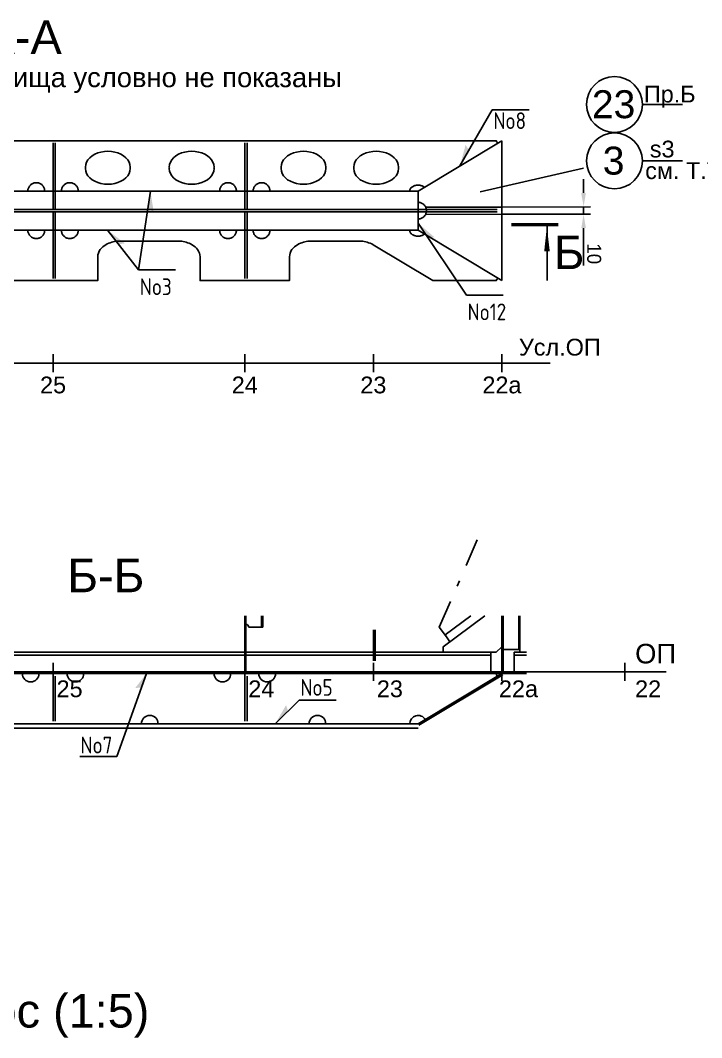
# Model space of a CAD drawing. Header units: millimetres. Extents: x -251843 to -243433, y -86292 to -80352.
# Drawn here: x -250426 to -249207, y -83342 to -81522 of the extents above; entities that cross this region are included whole.
import ezdxf
from ezdxf.enums import TextEntityAlignment as Align
from ezdxf.lldxf.tags import DXFTag

# ---------------------------------------------------------------- set-up
doc = ezdxf.new("R2010")
doc.units = ezdxf.units.MM
for name, color, linetype in [('Format', 7, 'Continuous'), ('pen_025', 1, 'Continuous'), ('pen_035', 1, 'Continuous'), ('pen_070', 1, 'Continuous')]:
    doc.layers.add(name, color=color, linetype=linetype)
doc.styles.add('2_5', font='txt.shx', dxfattribs={"height": 2.5})
doc.styles.add('style5', font='arial.ttf', dxfattribs={"height": 3})
tags = doc.linetypes.add('DASH1', pattern=[75, 50, -25]).pattern_tags.tags
tags[6:7] = [DXFTag(74, 4), DXFTag(75, 0), DXFTag(340, '0'), DXFTag(46, 1.0), DXFTag(50, 0.0), DXFTag(44, 0.0), DXFTag(45, 0.0)]
tags[4:5] = [DXFTag(74, 4), DXFTag(75, 0), DXFTag(340, '0'), DXFTag(46, 1.0), DXFTag(50, 0.0), DXFTag(44, 0.0), DXFTag(45, 0.0)]
tags = doc.linetypes.add('DASH2', pattern=[520, 450, -30, 10, -30]).pattern_tags.tags
tags[10:11] = [DXFTag(74, 4), DXFTag(75, 0), DXFTag(340, '0'), DXFTag(46, 1.0), DXFTag(50, 0.0), DXFTag(44, 0.0), DXFTag(45, 0.0)]
tags[8:9] = [DXFTag(74, 4), DXFTag(75, 0), DXFTag(340, '0'), DXFTag(46, 1.0), DXFTag(50, 0.0), DXFTag(44, 0.0), DXFTag(45, 0.0)]
tags[6:7] = [DXFTag(74, 4), DXFTag(75, 0), DXFTag(340, '0'), DXFTag(46, 1.0), DXFTag(50, 0.0), DXFTag(44, 0.0), DXFTag(45, 0.0)]
tags[4:5] = [DXFTag(74, 4), DXFTag(75, 0), DXFTag(340, '0'), DXFTag(46, 1.0), DXFTag(50, 0.0), DXFTag(44, 0.0), DXFTag(45, 0.0)]
tags = doc.linetypes.add('DASH5', pattern=[90, 40, -20, 10, -20]).pattern_tags.tags
tags[10:11] = [DXFTag(74, 4), DXFTag(75, 0), DXFTag(340, '0'), DXFTag(46, 1.0), DXFTag(50, 0.0), DXFTag(44, 0.0), DXFTag(45, 0.0)]
tags[8:9] = [DXFTag(74, 4), DXFTag(75, 0), DXFTag(340, '0'), DXFTag(46, 1.0), DXFTag(50, 0.0), DXFTag(44, 0.0), DXFTag(45, 0.0)]
tags[6:7] = [DXFTag(74, 4), DXFTag(75, 0), DXFTag(340, '0'), DXFTag(46, 1.0), DXFTag(50, 0.0), DXFTag(44, 0.0), DXFTag(45, 0.0)]
tags[4:5] = [DXFTag(74, 4), DXFTag(75, 0), DXFTag(340, '0'), DXFTag(46, 1.0), DXFTag(50, 0.0), DXFTag(44, 0.0), DXFTag(45, 0.0)]
doc.dimstyles.new('ISO-10', dxfattribs={"dimscale": 10, "dimtxt": 2.5, "dimasz": 2.5, "dimexe": 1.25, "dimexo": 0, "dimtad": 1, "dimdec": 0, "dimtxsty": 'Standard', "dimcen": 2.5, "dimclrd": 7, "dimclre": 7, "dimclrt": 4, "dimadec": 0, "dimazin": 0, "dimtfac": 1, "dimtdec": 0, "dimtmove": 0, "dimatfit": 3, "dimfxl": 1, "dimarcsym": 0})

# ---------------------------------------------------------------- blocks, each defined once
blk = doc.blocks.new('*D118')
at = {"color": 7, "lineweight": -2}
for p, q in [((-249418.4, -81830.9), (-249418.5, -81805.9)), ((-249563.9, -81856), (-249405.9, -81855.9)), ((-249563.8, -81869), (-249405.9, -81868.8)), ((-249418.4, -81855.9), (-249418.4, -81868.8)), ((-249418.4, -81893.8), (-249418.3, -81960.5))]:
    blk.add_line(p, q, dxfattribs=at)
at = {"color": 7}
for points in [[(-249414.3, -81830.9), (-249422.6, -81830.9), (-249418.4, -81855.9)], [(-249414.2, -81893.8), (-249422.5, -81893.8), (-249418.4, -81868.8)]]:
    blk.add_solid(points, dxfattribs=at)
at = {"layer": 'Defpoints', "color": 0}
for p in [(-249563.9, -81856), (-249563.8, -81869), (-249418.4, -81855.9)]:
    blk.add_point(p, dxfattribs=at)
at = {"color": 4, "insert": (-249399.6, -81939.6), "char_height": 25, "attachment_point": 5, "rotation": 270.052}
blk.add_mtext('10', dxfattribs=at)

msp = doc.modelspace()

# ---------------------------------------------------------------- linework, layer by layer
at = {"color": 2}
for p, q in [((-249313.2, -81672.5), (-249241.2, -81672.5)), ((-249313.2, -81773.5), (-249241.2, -81773.5))]:
    msp.add_line(p, q, dxfattribs=at)
at = {"color": 0}
for p, q in [((-249714.5, -81827.5), (-249564.5, -81737.5)), ((-249418.5, -81786.7), (-249603.2, -81828.6)), ((-249700, -81856.1), (-249563.9, -81856)), ((-249700, -81869.2), (-249563.8, -81869))]:
    msp.add_line(p, q, dxfattribs=at)
at = {"color": 2, "const_width": 6}
msp.add_lwpolyline([(-249547.4, -81887.3), (-249463.6, -81887.3)], dxfattribs=at)
at = {"color": 2}
msp.add_lwpolyline([(-249484.1, -81891.2, 0, 10, 0), (-249483.9, -81935.5, 10, 10, 0)], format="xyseb", dxfattribs=at)
for centre in [(-249363.2, -81672.5), (-249363.2, -81773.5)]:
    msp.add_circle(centre, 50, dxfattribs=at)
at = {"layer": 'Format', "color": 0, "linetype": 'Continuous', "ltscale": 5}
for p, q in [((-249581.9, -81682.4), (-249639.5, -81782.5)), ((-250214.5, -81968.6), (-250193.3, -81827.5)), ((-249628.1, -82013.7), (-249714.5, -81884.6)), ((-250214.5, -81968.6), (-250269.9, -81897.5)), ((-250253.6, -82838.9), (-250200.2, -82690.5)), ((-249927.3, -82738.1), (-249970.1, -82780.5))]:
    msp.add_line(p, q, dxfattribs=at)
at = {"layer": 'Format', "color": 0, "linetype": 'Continuous'}
for p, q in [((-249515.9, -81682.4), (-249581.9, -81682.4)), ((-250148.5, -81968.6), (-250214.5, -81968.6)), ((-249562.1, -82013.7), (-249628.1, -82013.7)), ((-249861.3, -82738.1), (-249927.3, -82738.1)), ((-250253.6, -82838.9), (-250319.6, -82838.9))]:
    msp.add_line(p, q, dxfattribs=at)
at = {"layer": 'Format', "color": 0, "linetype": 'ByBlock'}
for points in [[(-249623.2, -81754.5), (-249629.6, -81745.1), (-249639.5, -81782.5)], [(-250197.7, -81857.3), (-250187.3, -81865.7), (-250193.3, -81827.5)], [(-249696.5, -81911.6), (-249685.3, -81910), (-249714.5, -81884.6)], [(-250250.1, -81923.2), (-250239, -81920.8), (-250269.9, -81897.5)], [(-250220.3, -82716.2), (-250209.3, -82715.9), (-250200.2, -82690.5)], [(-249946.9, -82757.8), (-249950.6, -82747), (-249970.1, -82780.5)]]:
    msp.add_solid(points, dxfattribs=at)
at = {"layer": 'pen_025', "color": 0, "linetype": 'Continuous'}
for p, q in [((-250367.5, -82151.3), (-250367.5, -82119.3)), ((-250024.5, -82151.3), (-250024.5, -82119.3)), ((-249794.5, -82151.3), (-249794.5, -82119.3)), ((-249564.5, -82151.3), (-249564.5, -82119.3)), ((-249628.6, -82497.4), (-249608.6, -82451.6)), ((-249644.6, -82534.1), (-249640.6, -82524.9)), ((-250367.5, -82703.5), (-250367.5, -82671.5)), ((-250024.5, -82703.5), (-250024.5, -82671.5)), ((-249794.5, -82703.5), (-249794.5, -82671.5)), ((-249564.5, -82703.5), (-249564.5, -82671.5)), ((-249344.5, -82703.5), (-249344.5, -82671.5))]:
    msp.add_line(p, q, dxfattribs=at)
at = {"layer": 'pen_025', "color": 0, "linetype": 'DASH2'}
for p, q in [((-251246.6, -82135.3), (-249478.4, -82135.3)), ((-251294.2, -82687.5), (-249270.5, -82687.5))]:
    msp.add_line(p, q, dxfattribs=at)
at = {"layer": 'pen_025', "color": 0, "linetype": 'DASH5'}
for p, q in [((-250024.5, -82687.5), (-250024.5, -82587.5)), ((-250022.5, -82687.5), (-250022.5, -82587.5)), ((-249994.5, -82587.5), (-249994.5, -82608.3)), ((-249992.5, -82587.5), (-249992.5, -82607.5)), ((-249620.1, -82587.5), (-249666.3, -82621.5)), ((-249564.5, -82687.5), (-249564.5, -82587.5)), ((-249562.5, -82687.5), (-249562.5, -82587.5)), ((-249534.5, -82587.5), (-249534.5, -82647.5)), ((-249532.5, -82587.5), (-249532.5, -82652.5)), ((-249532.5, -82587.5), (-249532.5, -82647.5)), ((-250017.5, -82607.5), (-249992.5, -82607.5)), ((-249794.5, -82667.5), (-249794.5, -82612.5)), ((-249791.5, -82667.5), (-249791.5, -82612.5)), ((-249657.4, -82633.6), (-249666.3, -82621.5)), ((-251204.5, -82652.5), (-249584.5, -82652.5)), ((-249584.5, -82687.5), (-249584.5, -82652.5)), ((-249574.5, -82652.5), (-249564.5, -82642.5)), ((-249562.5, -82647.5), (-249532.5, -82647.5)), ((-249542.5, -82687.5), (-249542.5, -82652.5)), ((-249542.5, -82652.5), (-249520.5, -82652.5)), ((-249532.5, -82652.5), (-249520.5, -82652.5)), ((-251204.5, -82657.7), (-249584.5, -82657.7)), ((-249542.5, -82657.7), (-249520.5, -82657.7)), ((-251204.5, -82687.5), (-249520.5, -82687.5)), ((-251204.5, -82690.5), (-249520.5, -82690.5))]:
    msp.add_line(p, q, dxfattribs=at)
at = {"layer": 'pen_025', "color": 0, "linetype": 'Continuous'}
msp.add_polyline3d([(-249661.9, -82627.5, 0), (-249676.7, -82607.4, 0), (-249656.7, -82561.6, 0)], dxfattribs=at)
at = {"layer": 'pen_025', "color": 0, "linetype": 'DASH5'}
msp.add_polyline3d([(-249594.8, -82587.5, 0), (-249669.5, -82642.5, 0), (-249669.5, -82652.5, 0), (-249574.5, -82652.5, 0)], dxfattribs=at)
msp.add_arc((-250022.5, -82607.5), 5, 0, 90, dxfattribs=at)
at = {"layer": 'pen_035', "color": 0, "linetype": 'Continuous'}
for p, q in [((-250367.5, -81741.1), (-250367.5, -81860.5)), ((-250363.5, -81741.1), (-250363.5, -81860.5)), ((-250024.5, -81741.1), (-250024.5, -81860.5)), ((-250020.5, -81741.1), (-250020.5, -81860.5)), ((-249564.5, -81737.5), (-249564.5, -81987.5)), ((-251135.2, -81860.5), (-249573.1, -81860.5)), ((-251135.2, -81864.5), (-249573.1, -81864.5)), ((-250367.5, -81864.5), (-250367.5, -81984)), ((-250363.5, -81864.5), (-250363.5, -81984)), ((-250024.5, -81864.5), (-250024.5, -81984)), ((-250020.5, -81864.5), (-250020.5, -81984)), ((-249714.5, -81897.5), (-249564.5, -81987.5)), ((-250144.5, -81916.8), (-250247.5, -81916.8)), ((-249820.7, -81916.8), (-249904.5, -81916.8)), ((-249714.5, -82780.5), (-249564.5, -82690.5)), ((-250367.5, -82776), (-250367.5, -82695)), ((-250363.5, -82776), (-250363.5, -82695)), ((-250024.5, -82776), (-250024.5, -82695)), ((-250020.5, -82776), (-250020.5, -82695)), ((-249712.9, -82783), (-249563, -82693)), ((-250989.5, -82780.5), (-249714.5, -82780.5)), ((-250989.5, -82788.5), (-249714.5, -82788.5))]:
    msp.add_line(p, q, dxfattribs=at)
at = {"layer": 'pen_035', "color": 0, "linetype": 'DASH1'}
for p, q in [((-250367.5, -82776), (-250367.5, -82695)), ((-250363.5, -82776), (-250363.5, -82695)), ((-250024.5, -82776), (-250024.5, -82695)), ((-250020.5, -82776), (-250020.5, -82695))]:
    msp.add_line(p, q, dxfattribs=at)
at = {"layer": 'pen_035', "color": 0, "linetype": 'Continuous'}
for points in [[(-249572.1, -81742.1, 0), (-249574.5, -81737.5, 0), (-251129.5, -81737.5, 0), (-251131.9, -81742.1, 0)], [(-250269.5, -81756.2, 0), (-250275.7, -81756.6, 0), (-250281.9, -81757.6, 0), (-250287.6, -81759.3, 0), (-250293, -81761.6, 0), (-250297.8, -81764.5, 0), (-250301.9, -81767.9, 0), (-250305.1, -81771.7, 0), (-250307.5, -81775.8, 0), (-250309, -81780.1, 0), (-250309.5, -81784.5, 0), (-250309.3, -81785.8, 0)], [(-250229.6, -81785.8, 0), (-250229.5, -81784.5, 0), (-250230, -81780.1, 0), (-250231.4, -81775.8, 0), (-250233.8, -81771.7, 0), (-250237.1, -81767.9, 0), (-250241.2, -81764.5, 0), (-250246, -81761.6, 0), (-250251.3, -81759.3, 0), (-250257.1, -81757.6, 0), (-250263.2, -81756.6, 0), (-250269.5, -81756.2, 0)], [(-250119.5, -81756.2, 0), (-250125.7, -81756.6, 0), (-250131.9, -81757.6, 0), (-250137.6, -81759.3, 0), (-250143, -81761.6, 0), (-250147.8, -81764.5, 0), (-250151.9, -81767.9, 0), (-250155.1, -81771.7, 0), (-250157.5, -81775.8, 0), (-250159, -81780.1, 0), (-250159.5, -81784.5, 0), (-250159.3, -81785.8, 0)], [(-250079.6, -81785.8, 0), (-250079.5, -81784.5, 0), (-250080, -81780.1, 0), (-250081.4, -81775.8, 0), (-250083.8, -81771.7, 0), (-250087.1, -81767.9, 0), (-250091.2, -81764.5, 0), (-250096, -81761.6, 0), (-250101.3, -81759.3, 0), (-250107.1, -81757.6, 0), (-250113.2, -81756.6, 0), (-250119.5, -81756.2, 0)], [(-249919.5, -81756.2, 0), (-249925.7, -81756.6, 0), (-249931.9, -81757.6, 0), (-249937.6, -81759.3, 0), (-249943, -81761.6, 0), (-249947.8, -81764.5, 0), (-249951.9, -81767.9, 0), (-249955.1, -81771.7, 0), (-249957.5, -81775.8, 0), (-249959, -81780.1, 0), (-249959.5, -81784.5, 0), (-249959.3, -81785.8, 0)], [(-249879.6, -81785.8, 0), (-249879.5, -81784.5, 0), (-249880, -81780.1, 0), (-249881.4, -81775.8, 0), (-249883.8, -81771.7, 0), (-249887.1, -81767.9, 0), (-249891.2, -81764.5, 0), (-249896, -81761.6, 0), (-249901.3, -81759.3, 0), (-249907.1, -81757.6, 0), (-249913.2, -81756.6, 0), (-249919.5, -81756.2, 0)], [(-249789.5, -81756.2, 0), (-249795.7, -81756.6, 0), (-249801.9, -81757.6, 0), (-249807.6, -81759.3, 0), (-249813, -81761.6, 0), (-249817.8, -81764.5, 0), (-249821.9, -81767.9, 0), (-249825.1, -81771.7, 0), (-249827.5, -81775.8, 0), (-249829, -81780.1, 0), (-249829.5, -81784.5, 0), (-249829.3, -81785.8, 0)], [(-249749.6, -81785.8, 0), (-249749.5, -81784.5, 0), (-249750, -81780.1, 0), (-249751.4, -81775.8, 0), (-249753.8, -81771.7, 0), (-249757.1, -81767.9, 0), (-249761.2, -81764.5, 0), (-249766, -81761.6, 0), (-249771.3, -81759.3, 0), (-249777.1, -81757.6, 0), (-249783.2, -81756.6, 0), (-249789.5, -81756.2, 0)], [(-250269.5, -81815.4, 0), (-250275.7, -81815.1, 0), (-250281.9, -81814, 0), (-250287.6, -81812.3, 0), (-250293, -81810, 0), (-250297.8, -81807.1, 0), (-250301.9, -81803.8, 0), (-250305.1, -81800, 0), (-250307.5, -81795.9, 0), (-250309, -81791.6, 0), (-250309.5, -81787.1, 0), (-250309.3, -81785.8, 0)], [(-250229.6, -81785.8, 0), (-250229.5, -81787.1, 0), (-250230, -81791.6, 0), (-250231.4, -81795.9, 0), (-250233.8, -81800, 0), (-250237.1, -81803.8, 0), (-250241.2, -81807.1, 0), (-250246, -81810, 0), (-250251.3, -81812.3, 0), (-250257.1, -81814, 0), (-250263.2, -81815.1, 0), (-250269.5, -81815.4, 0)], [(-250119.5, -81815.4, 0), (-250125.7, -81815.1, 0), (-250131.9, -81814, 0), (-250137.6, -81812.3, 0), (-250143, -81810, 0), (-250147.8, -81807.1, 0), (-250151.9, -81803.8, 0), (-250155.1, -81800, 0), (-250157.5, -81795.9, 0), (-250159, -81791.6, 0), (-250159.5, -81787.1, 0), (-250159.3, -81785.8, 0)], [(-250079.6, -81785.8, 0), (-250079.5, -81787.1, 0), (-250080, -81791.6, 0), (-250081.4, -81795.9, 0), (-250083.8, -81800, 0), (-250087.1, -81803.8, 0), (-250091.2, -81807.1, 0), (-250096, -81810, 0), (-250101.3, -81812.3, 0), (-250107.1, -81814, 0), (-250113.2, -81815.1, 0), (-250119.5, -81815.4, 0)], [(-249919.5, -81815.4, 0), (-249925.7, -81815.1, 0), (-249931.9, -81814, 0), (-249937.6, -81812.3, 0), (-249943, -81810, 0), (-249947.8, -81807.1, 0), (-249951.9, -81803.8, 0), (-249955.1, -81800, 0), (-249957.5, -81795.9, 0), (-249959, -81791.6, 0), (-249959.5, -81787.1, 0), (-249959.3, -81785.8, 0)], [(-249879.6, -81785.8, 0), (-249879.5, -81787.1, 0), (-249880, -81791.6, 0), (-249881.4, -81795.9, 0), (-249883.8, -81800, 0), (-249887.1, -81803.8, 0), (-249891.2, -81807.1, 0), (-249896, -81810, 0), (-249901.3, -81812.3, 0), (-249907.1, -81814, 0), (-249913.2, -81815.1, 0), (-249919.5, -81815.4, 0)], [(-249789.5, -81815.4, 0), (-249795.7, -81815.1, 0), (-249801.9, -81814, 0), (-249807.6, -81812.3, 0), (-249813, -81810, 0), (-249817.8, -81807.1, 0), (-249821.9, -81803.8, 0), (-249825.1, -81800, 0), (-249827.5, -81795.9, 0), (-249829, -81791.6, 0), (-249829.5, -81787.1, 0), (-249829.3, -81785.8, 0)], [(-249749.6, -81785.8, 0), (-249749.5, -81787.1, 0), (-249750, -81791.6, 0), (-249751.4, -81795.9, 0), (-249753.8, -81800, 0), (-249757.1, -81803.8, 0), (-249761.2, -81807.1, 0), (-249766, -81810, 0), (-249771.3, -81812.3, 0), (-249777.1, -81814, 0), (-249783.2, -81815.1, 0), (-249789.5, -81815.4, 0)], [(-250412.5, -81827.5, 0), (-250412.4, -81826.2, 0), (-250412.3, -81824.9, 0), (-250412, -81823.6, 0), (-250411.6, -81822.4, 0), (-250411.1, -81821.2, 0), (-250410.5, -81820, 0), (-250409.8, -81818.9, 0), (-250409, -81817.9, 0), (-250408.1, -81816.9, 0), (-250407.1, -81816, 0), (-250406.1, -81815.2, 0), (-250405, -81814.5, 0), (-250403.8, -81813.9, 0), (-250402.6, -81813.4, 0), (-250401.4, -81813, 0), (-250400.1, -81812.8, 0), (-250398.8, -81812.6, 0), (-250397.5, -81812.5, 0), (-250396.2, -81812.6, 0), (-250394.9, -81812.8, 0), (-250393.6, -81813, 0), (-250392.4, -81813.4, 0), (-250391.2, -81813.9, 0), (-250390, -81814.5, 0), (-250388.9, -81815.2, 0), (-250387.8, -81816, 0), (-250386.9, -81816.9, 0), (-250386, -81817.9, 0), (-250385.2, -81818.9, 0), (-250384.5, -81820, 0), (-250383.9, -81821.2, 0), (-250383.4, -81822.4, 0), (-250383, -81823.6, 0), (-250382.7, -81824.9, 0), (-250382.5, -81826.2, 0), (-250382.5, -81827.5, 0)], [(-250352.5, -81827.5, 0), (-250352.4, -81826.2, 0), (-250352.3, -81824.9, 0), (-250352, -81823.6, 0), (-250351.6, -81822.4, 0), (-250351.1, -81821.2, 0), (-250350.5, -81820, 0), (-250349.8, -81818.9, 0), (-250349, -81817.9, 0), (-250348.1, -81816.9, 0), (-250347.1, -81816, 0), (-250346.1, -81815.2, 0), (-250345, -81814.5, 0), (-250343.8, -81813.9, 0), (-250342.6, -81813.4, 0), (-250341.4, -81813, 0), (-250340.1, -81812.8, 0), (-250338.8, -81812.6, 0), (-250337.5, -81812.5, 0), (-250336.2, -81812.6, 0), (-250334.9, -81812.8, 0), (-250333.6, -81813, 0), (-250332.4, -81813.4, 0), (-250331.2, -81813.9, 0), (-250330, -81814.5, 0), (-250328.9, -81815.2, 0), (-250327.8, -81816, 0), (-250326.9, -81816.9, 0), (-250326, -81817.9, 0), (-250325.2, -81818.9, 0), (-250324.5, -81820, 0), (-250323.9, -81821.2, 0), (-250323.4, -81822.4, 0), (-250323, -81823.6, 0), (-250322.7, -81824.9, 0), (-250322.5, -81826.2, 0), (-250322.5, -81827.5, 0)], [(-250069.5, -81827.5, 0), (-250069.4, -81826.2, 0), (-250069.3, -81824.9, 0), (-250069, -81823.6, 0), (-250068.6, -81822.4, 0), (-250068.1, -81821.2, 0), (-250067.5, -81820, 0), (-250066.8, -81818.9, 0), (-250066, -81817.9, 0), (-250065.1, -81816.9, 0), (-250064.1, -81816, 0), (-250063.1, -81815.2, 0), (-250062, -81814.5, 0), (-250060.8, -81813.9, 0), (-250059.6, -81813.4, 0), (-250058.4, -81813, 0), (-250057.1, -81812.8, 0), (-250055.8, -81812.6, 0), (-250054.5, -81812.5, 0), (-250053.2, -81812.6, 0), (-250051.9, -81812.8, 0), (-250050.6, -81813, 0), (-250049.4, -81813.4, 0), (-250048.2, -81813.9, 0), (-250047, -81814.5, 0), (-250045.9, -81815.2, 0), (-250044.8, -81816, 0), (-250043.9, -81816.9, 0), (-250043, -81817.9, 0), (-250042.2, -81818.9, 0), (-250041.5, -81820, 0), (-250040.9, -81821.2, 0), (-250040.4, -81822.4, 0), (-250040, -81823.6, 0), (-250039.7, -81824.9, 0), (-250039.5, -81826.2, 0), (-250039.5, -81827.5, 0)], [(-250009.5, -81827.5, 0), (-250009.4, -81826.2, 0), (-250009.3, -81824.9, 0), (-250009, -81823.6, 0), (-250008.6, -81822.4, 0), (-250008.1, -81821.2, 0), (-250007.5, -81820, 0), (-250006.8, -81818.9, 0), (-250006, -81817.9, 0), (-250005.1, -81816.9, 0), (-250004.1, -81816, 0), (-250003.1, -81815.2, 0), (-250002, -81814.5, 0), (-250000.8, -81813.9, 0), (-249999.6, -81813.4, 0), (-249998.4, -81813, 0), (-249997.1, -81812.8, 0), (-249995.8, -81812.6, 0), (-249994.5, -81812.5, 0), (-249993.2, -81812.6, 0), (-249991.9, -81812.8, 0), (-249990.6, -81813, 0), (-249989.4, -81813.4, 0), (-249988.2, -81813.9, 0), (-249987, -81814.5, 0), (-249985.9, -81815.2, 0), (-249984.8, -81816, 0), (-249983.9, -81816.9, 0), (-249983, -81817.9, 0), (-249982.2, -81818.9, 0), (-249981.5, -81820, 0), (-249980.9, -81821.2, 0), (-249980.4, -81822.4, 0), (-249980, -81823.6, 0), (-249979.7, -81824.9, 0), (-249979.5, -81826.2, 0), (-249979.5, -81827.5, 0)], [(-249719.7, -81817.6, 0), (-249718.7, -81817.3, 0), (-249717.7, -81817.2, 0), (-249716.8, -81817, 0), (-249715.8, -81817, 0), (-249714.9, -81816.9, 0), (-249713.9, -81816.9, 0), (-249713, -81817, 0), (-249712, -81817.1, 0), (-249711.1, -81817.2, 0), (-249710.1, -81817.4, 0), (-249709.1, -81817.6, 0), (-249708.1, -81817.9, 0), (-249707.1, -81818.3, 0), (-249706.1, -81818.7, 0), (-249705.1, -81819.3, 0), (-249704, -81819.9, 0), (-249703.1, -81820.7, 0)], [(-249714.5, -81897.5, 0), (-250989.5, -81897.5, 0), (-250989.5, -81827.5, 0), (-249714.5, -81827.5, 0), (-249714.5, -81897.5, 0)], [(-249729.5, -81827.5, 0), (-249729.4, -81826.3, 0), (-249729.1, -81825.1, 0), (-249728.6, -81823.9, 0), (-249727.9, -81822.8, 0), (-249727.2, -81821.9, 0), (-249726.3, -81821, 0), (-249725.4, -81820.3, 0), (-249724.5, -81819.6, 0), (-249723.5, -81819, 0), (-249722.5, -81818.6, 0), (-249721.6, -81818.2, 0), (-249720.6, -81817.8, 0), (-249719.7, -81817.6, 0)], [(-249714.5, -81847.5, 0), (-249713.2, -81847.6, 0), (-249711.9, -81847.8, 0), (-249710.6, -81848, 0), (-249709.4, -81848.4, 0), (-249708.2, -81848.9, 0), (-249707, -81849.5, 0), (-249705.9, -81850.2, 0), (-249704.8, -81851, 0), (-249703.9, -81851.9, 0), (-249703, -81852.9, 0), (-249702.2, -81853.9, 0), (-249701.5, -81855, 0), (-249700.9, -81856.2, 0), (-249700.4, -81857.4, 0), (-249700, -81858.6, 0), (-249699.7, -81859.9, 0), (-249699.5, -81861.2, 0), (-249699.5, -81862.5, 0), (-249699.5, -81863.8, 0), (-249699.7, -81865.1, 0), (-249700, -81866.4, 0), (-249700.4, -81867.7, 0), (-249700.9, -81868.9, 0), (-249701.5, -81870, 0), (-249702.2, -81871.1, 0), (-249703, -81872.2, 0), (-249703.9, -81873.1, 0), (-249704.8, -81874, 0), (-249705.9, -81874.8, 0), (-249707, -81875.5, 0), (-249708.2, -81876.1, 0), (-249709.4, -81876.6, 0), (-249710.6, -81877, 0), (-249711.9, -81877.3, 0), (-249713.2, -81877.5, 0), (-249714.5, -81877.5, 0)], [(-250412.5, -81897.5, 0), (-250412.4, -81898.8, 0), (-250412.3, -81900.1, 0), (-250412, -81901.4, 0), (-250411.6, -81902.7, 0), (-250411.1, -81903.9, 0), (-250410.5, -81905, 0), (-250409.8, -81906.1, 0), (-250409, -81907.2, 0), (-250408.1, -81908.1, 0), (-250407.1, -81909, 0), (-250406.1, -81909.8, 0), (-250405, -81910.5, 0), (-250403.8, -81911.1, 0), (-250402.6, -81911.6, 0), (-250401.4, -81912, 0), (-250400.1, -81912.3, 0), (-250398.8, -81912.5, 0), (-250397.5, -81912.5, 0), (-250396.2, -81912.5, 0), (-250394.9, -81912.3, 0), (-250393.6, -81912, 0), (-250392.4, -81911.6, 0), (-250391.2, -81911.1, 0), (-250390, -81910.5, 0), (-250388.9, -81909.8, 0), (-250387.8, -81909, 0), (-250386.9, -81908.1, 0), (-250386, -81907.2, 0), (-250385.2, -81906.1, 0), (-250384.5, -81905, 0), (-250383.9, -81903.9, 0), (-250383.4, -81902.7, 0), (-250383, -81901.4, 0), (-250382.7, -81900.1, 0), (-250382.5, -81898.8, 0), (-250382.5, -81897.5, 0)], [(-250352.5, -81897.5, 0), (-250352.4, -81898.8, 0), (-250352.3, -81900.1, 0), (-250352, -81901.4, 0), (-250351.6, -81902.7, 0), (-250351.1, -81903.9, 0), (-250350.5, -81905, 0), (-250349.8, -81906.1, 0), (-250349, -81907.2, 0), (-250348.1, -81908.1, 0), (-250347.1, -81909, 0), (-250346.1, -81909.8, 0), (-250345, -81910.5, 0), (-250343.8, -81911.1, 0), (-250342.6, -81911.6, 0), (-250341.4, -81912, 0), (-250340.1, -81912.3, 0), (-250338.8, -81912.5, 0), (-250337.5, -81912.5, 0), (-250336.2, -81912.5, 0), (-250334.9, -81912.3, 0), (-250333.6, -81912, 0), (-250332.4, -81911.6, 0), (-250331.2, -81911.1, 0), (-250330, -81910.5, 0), (-250328.9, -81909.8, 0), (-250327.8, -81909, 0), (-250326.9, -81908.1, 0), (-250326, -81907.2, 0), (-250325.2, -81906.1, 0), (-250324.5, -81905, 0), (-250323.9, -81903.9, 0), (-250323.4, -81902.7, 0), (-250323, -81901.4, 0), (-250322.7, -81900.1, 0), (-250322.5, -81898.8, 0), (-250322.5, -81897.5, 0)], [(-250069.5, -81897.5, 0), (-250069.4, -81898.8, 0), (-250069.3, -81900.1, 0), (-250069, -81901.4, 0), (-250068.6, -81902.7, 0), (-250068.1, -81903.9, 0), (-250067.5, -81905, 0), (-250066.8, -81906.1, 0), (-250066, -81907.2, 0), (-250065.1, -81908.1, 0), (-250064.1, -81909, 0), (-250063.1, -81909.8, 0), (-250062, -81910.5, 0), (-250060.8, -81911.1, 0), (-250059.6, -81911.6, 0), (-250058.4, -81912, 0), (-250057.1, -81912.3, 0), (-250055.8, -81912.5, 0), (-250054.5, -81912.5, 0), (-250053.2, -81912.5, 0), (-250051.9, -81912.3, 0), (-250050.6, -81912, 0), (-250049.4, -81911.6, 0), (-250048.2, -81911.1, 0), (-250047, -81910.5, 0), (-250045.9, -81909.8, 0), (-250044.8, -81909, 0), (-250043.9, -81908.1, 0), (-250043, -81907.2, 0), (-250042.2, -81906.1, 0), (-250041.5, -81905, 0), (-250040.9, -81903.9, 0), (-250040.4, -81902.7, 0), (-250040, -81901.4, 0), (-250039.7, -81900.1, 0), (-250039.5, -81898.8, 0), (-250039.5, -81897.5, 0)], [(-250009.5, -81897.5, 0), (-250009.4, -81898.8, 0), (-250009.3, -81900.1, 0), (-250009, -81901.4, 0), (-250008.6, -81902.7, 0), (-250008.1, -81903.9, 0), (-250007.5, -81905, 0), (-250006.8, -81906.1, 0), (-250006, -81907.2, 0), (-250005.1, -81908.1, 0), (-250004.1, -81909, 0), (-250003.1, -81909.8, 0), (-250002, -81910.5, 0), (-250000.8, -81911.1, 0), (-249999.6, -81911.6, 0), (-249998.4, -81912, 0), (-249997.1, -81912.3, 0), (-249995.8, -81912.5, 0), (-249994.5, -81912.5, 0), (-249993.2, -81912.5, 0), (-249991.9, -81912.3, 0), (-249990.6, -81912, 0), (-249989.4, -81911.6, 0), (-249988.2, -81911.1, 0), (-249987, -81910.5, 0), (-249985.9, -81909.8, 0), (-249984.8, -81909, 0), (-249983.9, -81908.1, 0), (-249983, -81907.2, 0), (-249982.2, -81906.1, 0), (-249981.5, -81905, 0), (-249980.9, -81903.9, 0), (-249980.4, -81902.7, 0), (-249980, -81901.4, 0), (-249979.7, -81900.1, 0), (-249979.5, -81898.8, 0), (-249979.5, -81897.5, 0)], [(-249729.5, -81897.5, 0), (-249729.4, -81898.8, 0), (-249729.1, -81900, 0), (-249728.6, -81901.2, 0), (-249727.9, -81902.2, 0), (-249727.2, -81903.2, 0), (-249726.3, -81904.1, 0), (-249725.4, -81904.8, 0), (-249724.5, -81905.5, 0), (-249723.5, -81906, 0), (-249722.5, -81906.5, 0), (-249721.6, -81906.9, 0), (-249720.6, -81907.2, 0), (-249719.7, -81907.5, 0)], [(-249719.7, -81907.5, 0), (-249718.7, -81907.7, 0), (-249717.7, -81907.9, 0), (-249716.8, -81908, 0), (-249715.8, -81908.1, 0), (-249714.9, -81908.1, 0), (-249713.9, -81908.1, 0), (-249713, -81908.1, 0), (-249712, -81908, 0), (-249711.1, -81907.9, 0), (-249710.1, -81907.7, 0), (-249709.1, -81907.4, 0), (-249708.1, -81907.1, 0), (-249707.1, -81906.8, 0), (-249706.1, -81906.3, 0), (-249705.1, -81905.8, 0), (-249704, -81905.1, 0), (-249703.1, -81904.4, 0)], [(-250247.5, -81916.8, 0), (-250250, -81916.9, 0), (-250252.4, -81917, 0), (-250254.9, -81917.3, 0), (-250257.5, -81917.7, 0), (-250260, -81918.2, 0), (-250262.6, -81918.9, 0), (-250265.2, -81919.8, 0), (-250267.9, -81920.8, 0), (-250270.6, -81922, 0), (-250273.3, -81923.5, 0), (-250275.9, -81925.2, 0), (-250278.5, -81927.2, 0), (-250280.9, -81929.5, 0), (-250283.1, -81932.2, 0), (-250284.9, -81935.1, 0), (-250286.3, -81938.3, 0), (-250287.2, -81941.6, 0), (-250287.5, -81945.1, 0)], [(-250104.5, -81945.1, 0), (-250104.8, -81941.6, 0), (-250105.7, -81938.3, 0), (-250107.1, -81935.1, 0), (-250108.9, -81932.2, 0), (-250111.1, -81929.5, 0), (-250113.5, -81927.2, 0), (-250116.1, -81925.2, 0), (-250118.7, -81923.5, 0), (-250121.4, -81922, 0), (-250124.1, -81920.8, 0), (-250126.7, -81919.8, 0), (-250129.4, -81918.9, 0), (-250132, -81918.2, 0), (-250134.5, -81917.7, 0), (-250137, -81917.3, 0), (-250139.5, -81917, 0), (-250142, -81916.9, 0), (-250144.5, -81916.8, 0)], [(-249904.5, -81916.8, 0), (-249907, -81916.9, 0), (-249909.4, -81917, 0), (-249911.9, -81917.3, 0), (-249914.5, -81917.7, 0), (-249917, -81918.2, 0), (-249919.6, -81918.9, 0), (-249922.2, -81919.8, 0), (-249924.9, -81920.8, 0), (-249927.6, -81922, 0), (-249930.3, -81923.5, 0), (-249932.9, -81925.2, 0), (-249935.5, -81927.2, 0), (-249937.9, -81929.5, 0), (-249940.1, -81932.2, 0), (-249941.9, -81935.1, 0), (-249943.3, -81938.3, 0), (-249944.2, -81941.6, 0), (-249944.5, -81945.1, 0)], [(-249794.8, -81923.5, 0), (-249797.5, -81922.1, 0), (-249800.2, -81920.8, 0), (-249802.9, -81919.8, 0), (-249805.5, -81918.9, 0), (-249808.1, -81918.3, 0), (-249810.7, -81917.7, 0), (-249813.2, -81917.3, 0), (-249815.7, -81917, 0), (-249818.2, -81916.9, 0), (-249820.7, -81916.8, 0)], [(-249572.1, -81983, 0), (-249574.5, -81987.5, 0), (-249688.1, -81987.5, 0), (-249794.8, -81923.5, 0)], [(-250287.5, -81945.1, 0), (-250287.5, -81987.5, 0), (-250447.5, -81987.5, 0), (-250447.5, -81946.3, 0)], [(-249944.5, -81945.1, 0), (-249944.5, -81987.5, 0), (-250104.5, -81987.5, 0), (-250104.5, -81945.1, 0)], [(-249573.1, -82695.6, 0), (-249574.5, -82690.5, 0), (-251134.5, -82690.5, 0), (-251135.2, -82693, 0)]]:
    msp.add_polyline3d(points, dxfattribs=at)
for centre, start, end in [((-250407.5, -82690.5), 180, 0), ((-250327.5, -82690.5), 180, 0), ((-250064.5, -82690.5), 180, 0), ((-249984.5, -82690.5), 180, 0), ((-250194.5, -82780.5), 0, 180), ((-249894.5, -82780.5), 0, 180), ((-249714.5, -82780.5), 105.482, 180.0013), ((-249714.5, -82780.5), 30.9626, 105.482)]:
    msp.add_arc(centre, 15, start, end, dxfattribs=at)
at = {"layer": 'pen_070', "color": 0, "linetype": 'Continuous'}
for p, q in [((-249463.6, -81887.3), (-249543.6, -81887.3)), ((-249483.6, -81887.3), (-249483.6, -81987.3))]:
    msp.add_line(p, q, dxfattribs=at)
msp.add_polyline3d([(-251204.5, -82687.5, 0), (-249546.9, -82687.5, 0), (-249520.5, -82687.5, 0)], dxfattribs=at)

# ---------------------------------------------------------------- texts
at = {"layer": 'Format', "color": 0, "style": '2_5', "width": 0.8}
for s, p in [('No8', (-249579.7, -81725.6)), ('No3', (-250212.3, -82022.6)), ('No12', (-249625.9, -82067.6)), ('No5', (-249925, -82739.4)), ('No7', (-250318.4, -82842.5))]:
    msp.add_text(s, height=30, dxfattribs=at).set_placement(p, align=Align.BOTTOM_LEFT)
at = {"layer": 'pen_035', "color": 0, "linetype": 'Continuous', "style": 'style5'}
for s, height, p in [('А-А', 60, (-250491.6, -81600.1)), ('Обшивка и набор днища условно не показаны', 35, (-250906.5, -81652.1)), ('см. Т.Т.п.5', 30, (-249308.2, -81815)), ('Усл.ОП', 30, (-249534.1, -82130.7)), ('Б-Б', 60, (-250342, -82563.1)), ('ОП', 35, (-249326.2, -82682.9)), ('Шпангоут 26 см. нос (1:5)', 60, (-251184, -83341.8))]:
    msp.add_text(s, height=height, dxfattribs=at).set_placement(p, align=Align.BOTTOM_LEFT)
for s, height, p in [('23', 50, (-249364.7, -81672.1)), ('3', 50, (-249364.7, -81773)), ('Б', 60, (-249444.4, -81937))]:
    msp.add_text(s, height=height, dxfattribs=at).set_placement(p, align=Align.MIDDLE_CENTER)
for s, p in [('Пр.Б', (-249264.3, -81639)), ('s3', (-249277.8, -81737.3)), ('25', (-250367.5, -82159.3)), ('24', (-250024.5, -82159.3)), ('23', (-249794.5, -82159.3)), ('22а', (-249564.5, -82159.3)), ('25', (-250337.9, -82702.8)), ('24', (-249994.9, -82702.8)), ('23', (-249764.9, -82702.8)), ('22а', (-249534.9, -82702.8)), ('22', (-249303, -82702.8))]:
    msp.add_text(s, height=30, dxfattribs=at).set_placement(p, align=Align.TOP_CENTER)

# ---------------------------------------------------------------- dimensions: what is measured, and where the dimension line sits
at = {"color": 0}
dim = msp.add_linear_dim(base=(-249418.4, -81855.9), p1=(-249563.8, -81869), p2=(-249563.9, -81856), angle=90.052, text='10', dimstyle='ISO-10', dxfattribs=at)
dim.commit()
dim.dimension.update_dxf_attribs({"geometry": '*D118', "text_midpoint": (-249418.3, -81939.7), "dimtype": 160})

doc.saveas('drawing.dxf')
